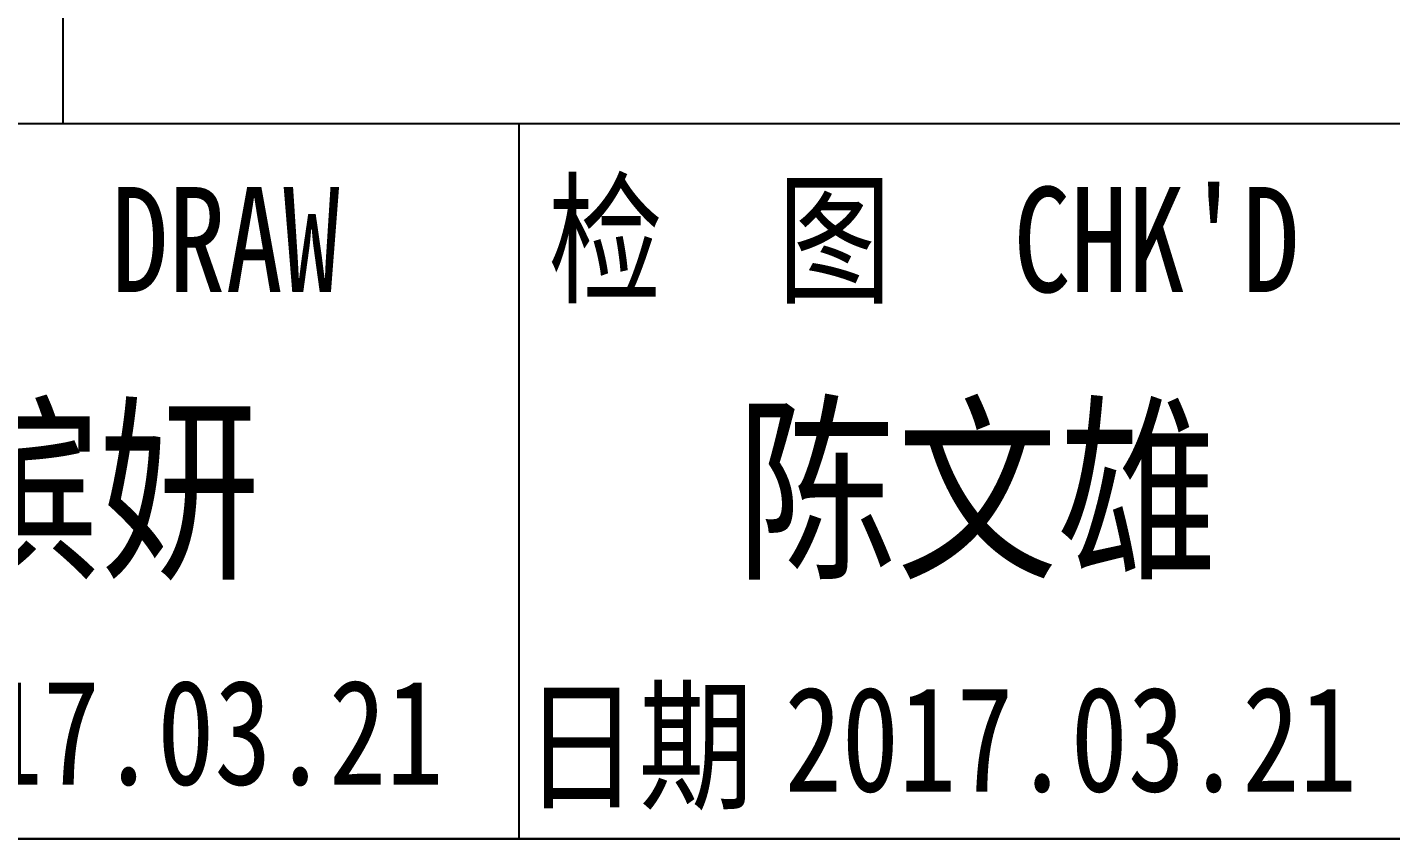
# Model space of a CAD drawing. Header units: millimetres. Extents: x 9230 to 30874, y -310 to 1935.
# Drawn here: x 30720.69 to 30753.1, y -296.04 to -276.74 of the extents above; entities that cross this region are included whole.
import ezdxf
from ezdxf.enums import TextEntityAlignment as Align

# ---------------------------------------------------------------- set-up
doc = ezdxf.new("R2010")
doc.units = ezdxf.units.MM
doc.linetypes.add('DOT2', pattern=[0.125, 0, -0.125])
doc.layers.add('YOUSHI', color=7, linetype='Continuous')
doc.layers.add('图\\M+19E79\\M+195B6\\M+18E9A', color=7, linetype='Continuous')
doc.layers.add('图框', color=7, linetype='Continuous', lineweight=15)
doc.styles.add('\\M+1955C\\M+191E8\\M+19793', font='Mingliu.ttf')
doc.styles.add('国标', font='simfang.ttf', dxfattribs={"width": 0.8})

# ---------------------------------------------------------------- blocks, each defined once
blk = doc.blocks.new('标题栏')
at = {"layer": 'YOUSHI', "color": 3, "style": '\\M+1955C\\M+191E8\\M+19793'}
for tag, height, p in [("C'L-5", 2.5, (1949.093, 1139.571)), ('DATE-5', 2.5, (1961.621, 1139.571)), ('REVIEW-5', 2.5, (1997.843, 1139.571)), ('DR-5', 2.5, (2033.093, 1139.571)), ('REMARKS-5', 2.5, (2048.691, 1139.571)), ("C'L-4", 2.5, (1949.093, 1133.571)), ('DATE-4', 2.5, (1961.621, 1133.571)), ('REVIEW-4', 2.5, (1997.843, 1133.571)), ('DR-4', 2.5, (2033.093, 1133.571)), ('REMARKS-4', 2.5, (2048.691, 1133.571)), ("C'L-3", 2.5, (1949.093, 1127.571)), ('DATE-3', 2.5, (1961.621, 1127.571)), ('REVIEW-3', 2.5, (1997.843, 1127.571)), ('DR-3', 2.5, (2033.093, 1127.571)), ('REMARKS-3', 2.5, (2048.691, 1127.571)), ("C'L-2", 2.5, (1949.093, 1121.571)), ('DATE-2', 2.5, (1961.621, 1121.571)), ('REVIEW-2', 2.5, (1997.843, 1121.571)), ('DR-2', 2.5, (2033.093, 1121.571)), ('REMARKS-2', 2.5, (2048.691, 1121.571)), ("C'L-1", 2.5, (1949.093, 1115.571)), ('DATE-1', 2.5, (1961.621, 1115.571)), ('REVIEW-1', 2.5, (1997.843, 1115.571)), ('DR-1', 2.5, (2033.093, 1115.571)), ('REMARKS-1', 2.5, (2048.691, 1115.571)), ('USER', 3.5, (2018.011, 1099.181)), ("SG'TREAT", 3.5, (1927.72, 1096.012)), ('SCALE', 3.5, (1956.511, 1092.66)), ('NAME1', 3.5, (2003.101, 1087.121)), ("QT'Y", 3.5, (2045.628, 1083.441)), ('MATERIAL', 3.5, (1894.841, 1081.585)), ('NAME2', 3.5, (2003.101, 1080.727)), ('HARDBESS', 3.5, (1933.027, 1079.428)), ('MODEL', 3.5, (1956.202, 1069.797)), ('DRAW', 3.5, (1930.79, 1068.34)), ("CHK'D", 3.5, (1889.066, 1067.547)), ('DESIGN', 3.5, (1908.362, 1067.547)), ("DWG'NO", 3.5, (2000.201, 1066.342)), ('DATE', 1.75, (1935.736, 1062.411))]:
    blk.add_attdef(tag, text='', height=height, dxfattribs=at).set_placement(p, align=Align.CENTER)
blk = doc.blocks.new('GZDEH零件A3图框V01版')
at = {"layer": '图\\M+19E79\\M+195B6\\M+18E9A', "color": 9}
for p, q in [((3124.99, -1788.461), (3124.99, -1815.961)), ((3181.99, -1815.961), (3092.49, -1815.961)), ((3135.83, -1815.961), (3135.83, -1832.961))]:
    blk.add_line(p, q, dxfattribs=at)
at = {"layer": '图\\M+19E79\\M+195B6\\M+18E9A', "linetype": 'Continuous', "lineweight": 30}
blk.add_line((2882.49, -1832.961), (3272.49, -1832.961), dxfattribs=at)
at = {"layer": '图\\M+19E79\\M+195B6\\M+18E9A', "color": 9, "style": '国标', "width": 0.8}
for s, p in [('检  图', (3140.61, -1819.96)), ('日期', (3138.675, -1831.999))]:
    blk.add_text(s, height=2.5, dxfattribs=at).set_placement(p, align=Align.CENTER)
for s, p in [("CHK'D", (3147.583, -1819.96)), (' DRAW', (3124.776, -1819.96))]:
    blk.add_text(s, height=2.5, dxfattribs=at).set_placement(p)

msp = doc.modelspace()

# ---------------------------------------------------------------- block references
ref = msp.add_blockref('标题栏', (28808.676, -1356.888))
ref.add_attrib('DRAW', '刘缤妍', dxfattribs={"layer": 'YOUSHI', "color": 3, "height": 3.5, "style": '国标', "width": 0.8}).set_placement((30720.491, -290.546), align=Align.BOTTOM_CENTER)
ref.add_attrib("CHK'D", '陈文雄', dxfattribs={"layer": 'YOUSHI', "color": 3, "height": 3.5, "style": '国标', "width": 0.8}).set_placement((30743.269, -290.546), align=Align.BOTTOM_CENTER)
at = {"layer": '图框'}
msp.add_blockref('GZDEH零件A3图框V01版', (27596.546, 1536.924), dxfattribs=at)

# ---------------------------------------------------------------- texts
at = {"linetype": 'DOT2', "ltscale": 2, "style": '国标', "width": 0.8, "flags": 2}
for p in [(30716.973, -294.752), (30738.689, -294.914)]:
    msp.add_attdef('2017.03.21', p, '2017.01.01', height=2.5, dxfattribs=at)

doc.saveas('drawing.dxf')
